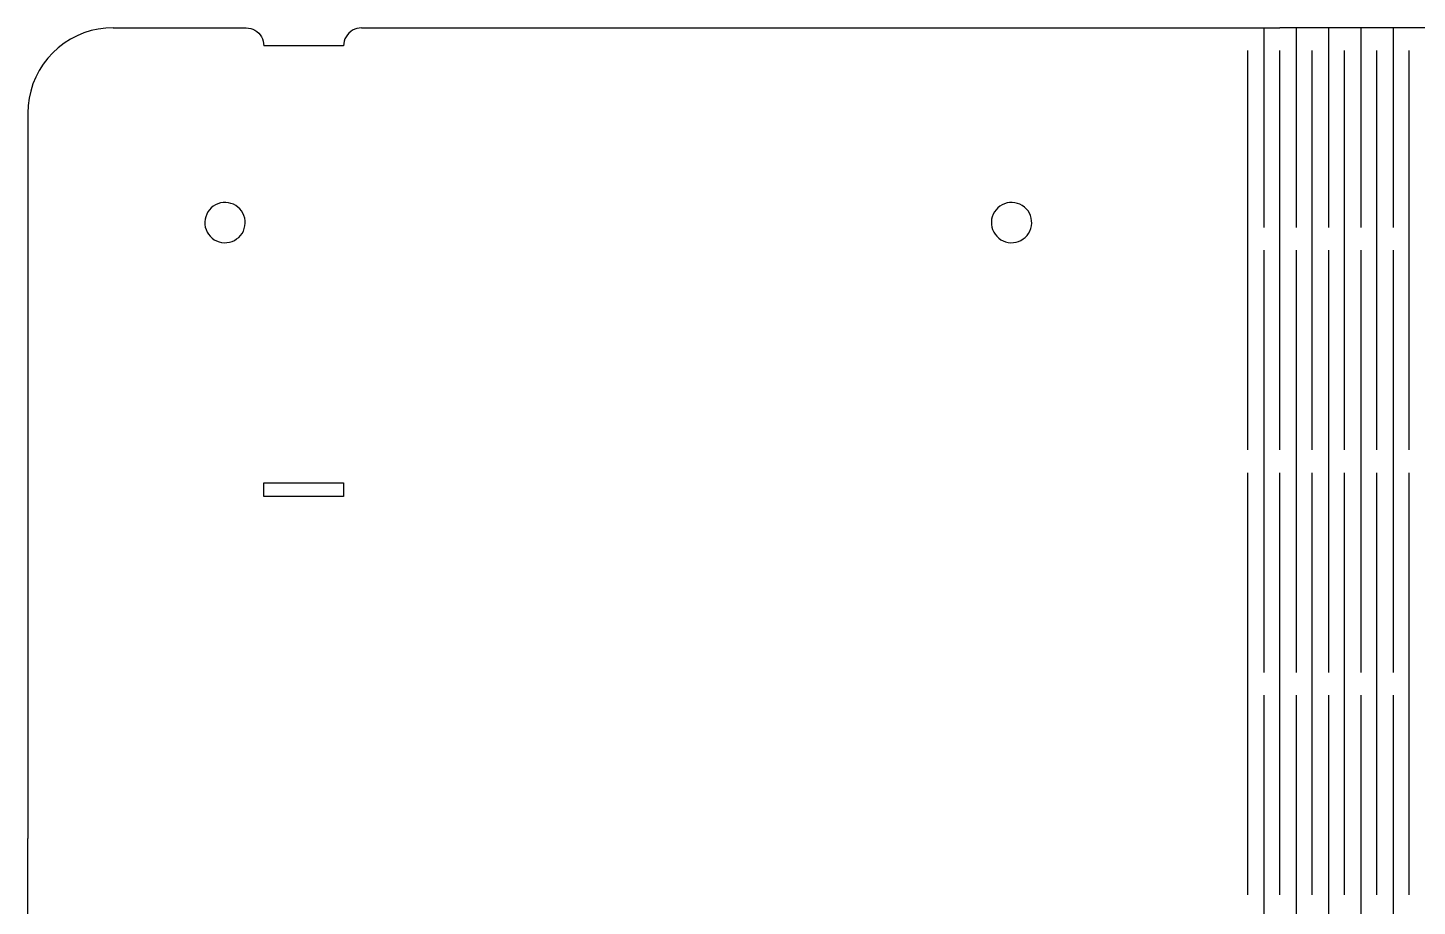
# Model space of a CAD drawing. Extents: x -155 to 155, y -110 to 110.
# Drawn here: x -155 to 0, y 12.4 to 110.5 of the extents above; entities that cross this region are included whole.
import ezdxf

# ---------------------------------------------------------------- set-up
doc = ezdxf.new("R2010")
doc.units = 0
doc.layers.get('0').update_dxf_attribs({"linetype": 'CONTINUOUS'})

msp = doc.modelspace()

# ---------------------------------------------------------------- linework, layer by layer
for p, q in [((-147.95, 110.17), (-148.74, 109.92)), ((-147.14, 110.35), (-147.95, 110.17)), ((-146.31, 110.45), (-147.14, 110.35)), ((-145.48, 110.49), (-146.31, 110.45)), ((-145.48, 110.49), (-130.66, 110.49)), ((-130.66, 110.49), (-130.14, 110.42)), ((-130.14, 110.42), (-129.89, 110.34)), ((-129.89, 110.34), (-129.66, 110.22)), ((-129.66, 110.22), (-129.44, 110.08)), ((-129.44, 110.08), (-129.24, 109.9)), ((-118.98, 110.08), (-119.18, 109.9)), ((-118.77, 110.22), (-118.98, 110.08)), ((-118.53, 110.34), (-118.77, 110.22)), ((-118.28, 110.42), (-118.53, 110.34)), ((-117.77, 110.49), (-118.28, 110.42)), ((-117.77, 110.49), (-18.91, 110.49)), ((-18.91, 110.49), (-17.11, 110.49)), ((-17.11, 110.49), (-17.11, 88.2)), ((-17.11, 110.49), (-15.31, 110.49)), ((-13.51, 110.49), (-15.31, 110.49)), ((-13.51, 110.49), (-13.51, 88.2)), ((-9.9, 110.49), (-13.51, 110.49)), ((-9.9, 110.49), (-9.9, 88.2)), ((-6.3, 110.49), (-9.9, 110.49)), ((-6.3, 110.49), (-6.3, 88.2)), ((-2.7, 110.49), (-6.3, 110.49)), ((-2.7, 110.49), (-2.7, 88.2)), ((0.9, 110.49), (-2.7, 110.49)), ((-150.95, 108.77), (-151.6, 108.26)), ((-150.24, 109.21), (-150.95, 108.77)), ((-149.51, 109.6), (-150.24, 109.21)), ((-148.74, 109.92), (-149.51, 109.6)), ((-129.24, 109.9), (-129.07, 109.71)), ((-129.07, 109.71), (-128.93, 109.49)), ((-128.93, 109.49), (-128.81, 109.26)), ((-128.81, 109.26), (-128.73, 109.01)), ((-128.73, 109.01), (-128.66, 108.49)), ((-119.7, 109.01), (-119.77, 108.49)), ((-119.62, 109.26), (-119.7, 109.01)), ((-119.5, 109.49), (-119.62, 109.26)), ((-119.35, 109.71), (-119.5, 109.49)), ((-119.18, 109.9), (-119.35, 109.71)), ((-152.78, 107.09), (-153.28, 106.43)), ((-152.22, 107.7), (-152.78, 107.09)), ((-151.6, 108.26), (-152.22, 107.7)), ((-119.77, 108.49), (-128.66, 108.49)), ((-18.91, 63.36), (-18.91, 107.95)), ((-15.31, 63.36), (-15.31, 107.95)), ((-11.71, 63.36), (-11.71, 107.95)), ((-8.1, 63.36), (-8.1, 107.95)), ((-4.5, 63.36), (-4.5, 107.95)), ((-0.9, 63.36), (-0.9, 107.95)), ((-153.73, 105.73), (-154.11, 104.99)), ((-153.28, 106.43), (-153.73, 105.73)), ((-154.43, 104.22), (-154.68, 103.43)), ((-154.11, 104.99), (-154.43, 104.22)), ((-154.86, 102.62), (-154.97, 101.8)), ((-154.68, 103.43), (-154.86, 102.62)), ((-154.97, 101.8), (-155.01, 100.96)), ((-155.01, 100.96), (-155.01, 20)), ((-134.91, 89.94), (-135.05, 89.68)), ((-134.74, 90.18), (-134.91, 89.94)), ((-134.54, 90.39), (-134.74, 90.18)), ((-134.31, 90.57), (-134.54, 90.39)), ((-134.06, 90.73), (-134.31, 90.57)), ((-133.79, 90.85), (-134.06, 90.73)), ((-133.51, 90.93), (-133.79, 90.85)), ((-133.22, 90.98), (-133.51, 90.93)), ((-132.92, 90.99), (-133.22, 90.98)), ((-132.63, 90.96), (-132.92, 90.99)), ((-132.34, 90.89), (-132.63, 90.96)), ((-132.07, 90.79), (-132.34, 90.89)), ((-131.81, 90.65), (-132.07, 90.79)), ((-131.57, 90.47), (-131.81, 90.65)), ((-131.36, 90.27), (-131.57, 90.47)), ((-131.17, 90.04), (-131.36, 90.27)), ((-131.02, 89.79), (-131.17, 90.04)), ((-47.16, 89.94), (-47.3, 89.68)), ((-46.99, 90.18), (-47.16, 89.94)), ((-46.79, 90.39), (-46.99, 90.18)), ((-46.56, 90.57), (-46.79, 90.39)), ((-46.31, 90.73), (-46.56, 90.57)), ((-46.04, 90.85), (-46.31, 90.73)), ((-45.76, 90.93), (-46.04, 90.85)), ((-45.47, 90.98), (-45.76, 90.93)), ((-45.17, 90.99), (-45.47, 90.98)), ((-44.88, 90.96), (-45.17, 90.99)), ((-44.59, 90.89), (-44.88, 90.96)), ((-44.32, 90.79), (-44.59, 90.89)), ((-44.06, 90.65), (-44.32, 90.79)), ((-43.82, 90.47), (-44.06, 90.65)), ((-43.61, 90.27), (-43.82, 90.47)), ((-43.42, 90.04), (-43.61, 90.27)), ((-43.27, 89.79), (-43.42, 90.04)), ((-135.23, 89.12), (-135.26, 88.82)), ((-135.26, 88.82), (-135.25, 88.53)), ((-135.25, 88.53), (-135.2, 88.24)), ((-135.16, 89.4), (-135.23, 89.12)), ((-135.05, 89.68), (-135.16, 89.4)), ((-130.9, 89.52), (-131.02, 89.79)), ((-130.81, 89.24), (-130.9, 89.52)), ((-130.86, 88.08), (-130.79, 88.36)), ((-130.77, 88.95), (-130.81, 89.24)), ((-130.79, 88.36), (-130.76, 88.66)), ((-130.76, 88.66), (-130.77, 88.95)), ((-47.48, 89.12), (-47.51, 88.82)), ((-47.51, 88.82), (-47.5, 88.53)), ((-47.5, 88.53), (-47.45, 88.24)), ((-47.41, 89.4), (-47.48, 89.12)), ((-47.3, 89.68), (-47.41, 89.4)), ((-43.15, 89.52), (-43.27, 89.79)), ((-43.06, 89.24), (-43.15, 89.52)), ((-43.11, 88.08), (-43.04, 88.36)), ((-43.02, 88.95), (-43.06, 89.24)), ((-43.04, 88.36), (-43.01, 88.66)), ((-43.01, 88.66), (-43.02, 88.95)), ((-135.2, 88.24), (-135.12, 87.96)), ((-135.12, 87.96), (-135, 87.69)), ((-135, 87.69), (-134.84, 87.44)), ((-134.84, 87.44), (-134.66, 87.21)), ((-134.66, 87.21), (-134.44, 87.01)), ((-134.44, 87.01), (-134.2, 86.83)), ((-134.2, 86.83), (-133.95, 86.69)), ((-131.96, 86.75), (-131.71, 86.91)), ((-131.71, 86.91), (-131.48, 87.09)), ((-131.48, 87.09), (-131.27, 87.3)), ((-131.27, 87.3), (-131.1, 87.54)), ((-131.1, 87.54), (-130.96, 87.8)), ((-130.96, 87.8), (-130.86, 88.08)), ((-47.45, 88.24), (-47.37, 87.96)), ((-47.37, 87.96), (-47.25, 87.69)), ((-47.25, 87.69), (-47.09, 87.44)), ((-47.09, 87.44), (-46.91, 87.21)), ((-46.91, 87.21), (-46.69, 87.01)), ((-46.69, 87.01), (-46.45, 86.83)), ((-46.45, 86.83), (-46.2, 86.69)), ((-44.21, 86.75), (-43.96, 86.91)), ((-43.96, 86.91), (-43.73, 87.09)), ((-43.73, 87.09), (-43.52, 87.3)), ((-43.52, 87.3), (-43.35, 87.54)), ((-43.35, 87.54), (-43.21, 87.8)), ((-43.21, 87.8), (-43.11, 88.08)), ((-133.95, 86.69), (-133.67, 86.59)), ((-133.67, 86.59), (-133.38, 86.52)), ((-133.38, 86.52), (-133.09, 86.49)), ((-133.09, 86.49), (-132.8, 86.5)), ((-132.8, 86.5), (-132.51, 86.55)), ((-132.51, 86.55), (-132.22, 86.63)), ((-132.22, 86.63), (-131.96, 86.75)), ((-46.2, 86.69), (-45.92, 86.59)), ((-45.92, 86.59), (-45.63, 86.52)), ((-45.63, 86.52), (-45.34, 86.49)), ((-45.34, 86.49), (-45.05, 86.5)), ((-45.05, 86.5), (-44.76, 86.55)), ((-44.76, 86.55), (-44.47, 86.63)), ((-44.47, 86.63), (-44.21, 86.75)), ((-17.11, 85.66), (-17.11, 38.53)), ((-13.51, 85.66), (-13.51, 38.53)), ((-9.9, 85.66), (-9.9, 38.53)), ((-6.3, 85.66), (-6.3, 38.53)), ((-2.7, 85.66), (-2.7, 38.53)), ((-18.91, 13.69), (-18.91, 60.82)), ((-15.31, 13.69), (-15.31, 60.82)), ((-11.71, 13.69), (-11.71, 60.82)), ((-8.1, 13.69), (-8.1, 60.82)), ((-4.5, 13.69), (-4.5, 60.82)), ((-0.9, 13.69), (-0.9, 60.82)), ((-128.66, 59.69), (-119.77, 59.69)), ((-128.66, 58.17), (-128.66, 59.69)), ((-119.77, 59.69), (-119.77, 58.17)), ((-119.77, 58.17), (-128.66, 58.17)), ((-17.11, 35.99), (-17.11, -11.15)), ((-13.51, 35.99), (-13.51, -11.15)), ((-9.9, 35.99), (-9.9, -11.15)), ((-6.3, 35.99), (-6.3, -11.15)), ((-2.7, 35.99), (-2.7, -11.15)), ((-155.01, -20), (-155.01, 20))]:
    msp.add_line(p, q)

doc.saveas('drawing.dxf')
